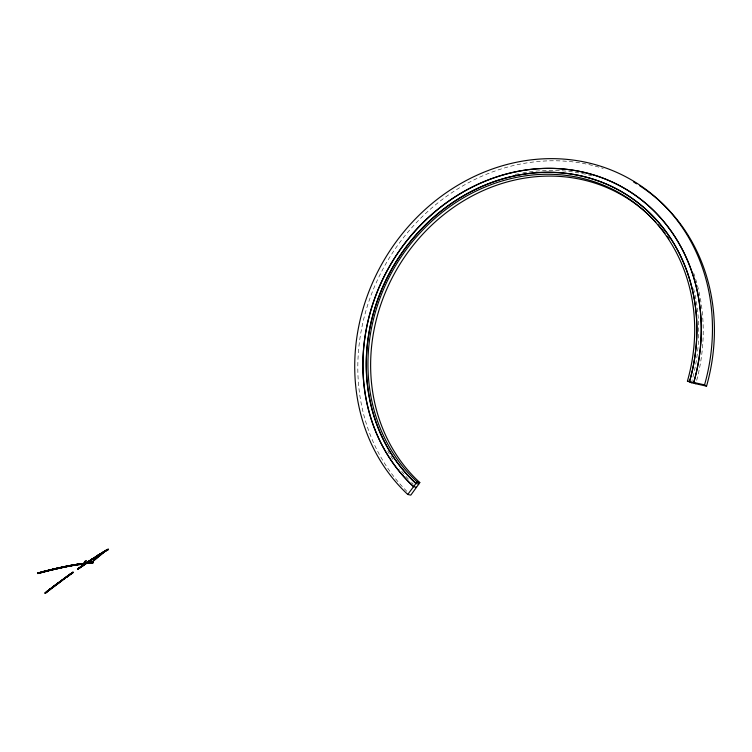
<?xml version="1.0" encoding="UTF-8"?>
<svg xmlns="http://www.w3.org/2000/svg" width="752" height="752" viewBox="0 0 752 752"><rect width="100%" height="100%" fill="white"/><g stroke="black" fill="none" stroke-linecap="round" stroke-linejoin="round"><path stroke-width="0.56" stroke-dasharray="3.76 2.82" d="M406.879 491.357A193.302 172.706 -59.3 0 1 388.793 258.782A193.302 172.706 -59.3 0 1 603.226 168.476M693.645 272.976A182.915 163.363 -59.4 0 1 696.39 381.518M413.224 484.147A182.915 163.363 -59.4 0 1 411.588 482.521M408.421 479.203A182.915 163.363 -59.4 0 1 399.669 468.863M392.864 459.312A182.915 163.363 -59.4 0 1 387.788 451.021M515.139 174.492A182.915 163.363 -59.4 0 1 518.419 173.787M522.847 172.941A182.915 163.363 -59.4 0 1 592.548 176.034M693.607 288.674A178.779 159.65 -59.4 0 1 692.037 380.568"/><path stroke-width="1.13" d="M37.75 573.08C37.985 574.227 37.083 572.554 38.681 572.751M93.295 562.684L93.192 562.139L92.571 562.759M44.913 592.924L45.289 593.366L45.317 592.679M73.188 572.582L72.822 572.131L72.7 572.855M77.823 569.358C77.259 568.033 77.729 570.42 78.537 568.662M108.41 549.552C107.489 548.734 109.181 549.618 107.649 549.938M415.931 483.47L418.751 484.156L410.789 495.145L407.763 494.459L415.931 483.47A179.521 160.091 -59.5 0 1 396.586 260.812A179.521 160.091 -59.5 0 1 604.561 183.309A179.521 160.091 -59.5 0 1 689.509 381.518L691.436 382.749L706.542 386.171A193.302 172.706 -59.3 0 0 639.585 185.669M417.181 481.919L416.025 483.489A179.493 160.073 -59.5 0 1 396.671 260.859A179.493 160.073 -59.5 0 1 604.627 183.366A179.493 160.073 -59.5 0 1 689.565 381.565L687.431 381.076A177.416 158.202 -59.5 0 0 603.452 185.161A177.416 158.202 -59.5 0 0 397.902 261.856A177.416 158.202 -59.5 0 0 417.181 481.919L419.813 482.568A176.729 157.798 -59.4 0 1 421.308 235.771A176.729 157.798 -59.4 0 1 655.819 222.207M418.657 484.138L419.813 482.568M89.977 562.684L91.594 562.524L106.399 550.314L105.947 550.586M45.054 593.215L45.59 592.482M45.722 592.595L45.552 593.159M45.449 593.121L46.361 592.332M45.477 592.651L45.985 592.388M45.703 592.303L46.821 591.401M45.712 592.914L46.389 591.852M46.088 592.745L46.624 592.125M46.662 592.266L46.248 592.501L46.934 592.05M46.549 591.815L47.479 591.006M46.511 592.294L47.094 591.185M46.897 591.918L47.197 591.222M46.784 592.087L48.025 590.583M47.197 591.551L47.752 590.799M47.639 590.969L48.156 590.696M47.602 591.448L48.26 590.856M47.705 591.486L48.579 590.48M47.874 591.241L48.758 589.906M47.912 590.752L48.476 590.123M48.025 590.912L48.579 590.151M48.476 590.32L49.275 589.54M48.429 590.809L48.993 590.057M49.096 590.207L49.895 589.032M49.096 590.414L49.425 589.831M49.322 589.671L49.999 589.07M49.275 590.16L50.13 589.183M49.378 590.198L49.989 589.69M49.557 589.944L50.271 589.474M49.604 589.455L50.281 588.844M49.707 589.615L50.572 588.628M50.234 589.342L51.333 587.932M50.121 589.512L50.704 588.741M50.412 589.286L51.446 587.961M50.694 589.07L51.437 588.29M50.854 588.731L52.217 587.256M51.277 588.628L52.508 587.03M51.38 588.656L52.01 588.149M52.161 587.632L52.621 587.068M51.963 588.214L52.743 587.18M52.151 587.961L53.213 586.616M52.555 587.773L53.665 586.193M52.508 587.237L53.101 586.579M52.743 587.509L53.345 586.729M53.063 586.645L53.815 586.165M53.185 587.256L53.74 586.663M53.401 586.56L54.116 585.94M53.965 585.968L54.915 585.216M53.636 586.833L54.417 585.705M53.74 586.87L54.379 586.344M53.937 586.607L54.717 585.479M54.238 586.381L54.952 585.752M54.605 585.648L55.328 585.018M55.178 585.056L54.642 586.184M54.943 585.958L55.864 585.065M55.14 585.695L56.55 584.097M55.516 584.962L56.137 584.295M55.761 584.906L56.25 584.332M55.751 585.235L56.24 584.661M56.137 584.501L56.682 584.219M56.165 585.037L57.171 583.637M56.372 584.774L57.49 583.402M56.447 584.266L58.007 582.903M56.673 584.548L57.406 583.909M57.302 583.749L57.801 583.167M57.096 584.342L58.036 583.439M57.406 584.116L58.694 583.11M57.481 583.731L58.101 583.261M57.688 583.336L58.318 582.668M57.603 583.843L58.741 582.462M57.998 583.101L58.947 582.198M58.346 583.214L59.37 581.992M58.543 583.148L59.925 582.039M58.731 582.791L61.185 580.544M58.863 582.913L59.361 582.321M59.173 582.678L59.822 581.879M59.596 582.48L60.282 581.935M59.681 582.086L60.329 581.287M59.812 582.208L60.649 581.052M60.461 581.409L60.968 580.817M60.132 581.973L60.884 581.324M60.451 581.738L60.959 581.146M60.555 581.766L61.561 580.995M60.78 581.174L62.153 579.83M60.771 581.503L61.279 580.911M61.091 581.258L61.937 580.102M61.739 580.459L62.585 579.623M61.41 581.023L61.88 580.76M61.608 580.666L62.172 580.384M61.73 580.788L63.892 578.673M62.435 579.66L62.914 579.388M62.059 580.553L63.459 578.88M62.378 580.309L63.036 579.51M63.027 579.839L64.108 578.401M63.356 579.595L64.211 578.758M63.788 579.388L64.484 578.852M63.741 578.702L64.221 578.429M63.779 578.843L64.437 578.156M64.108 578.598L64.766 577.921M64.005 579.115L65.095 577.677M64.446 578.711L65.208 577.715M64.334 578.88L64.813 578.608M64.775 578.467L65.33 577.827M64.663 578.645L65.142 578.373M64.992 578.401L65.471 578.128M65.057 577.743L65.537 577.47M64.86 578.279L65.866 577.235M65.715 577.263L66.42 576.718M65.095 578.438L66.862 576.511M65.321 578.156L66.195 576.991M66.185 577.32L67.088 576.229M66.317 577.442L66.853 576.84M66.42 577.47L67.454 576.69M66.646 577.198L67.755 576.305M67.05 576.295L67.755 575.75M67.323 576.389L67.859 575.788M67.652 576.145L68.197 575.543M67.313 576.718L68.319 575.665M67.642 576.474L68.864 575.064M67.746 576.511L68.799 575.722M68.047 575.571L68.535 575.299M68.385 575.336L69.541 574.575M68.31 575.994L69.203 574.819M68.761 575.581L69.325 574.942M68.648 575.75L69.128 575.477M68.987 575.515L69.757 575.064L69.316 575.271M69.09 574.989L69.88 574.34M69.193 575.148L69.767 574.509M69.729 574.368L70.444 573.823L70.105 574.265M69.532 574.913L70.218 574.096M69.767 574.857L70.34 574.218M69.654 575.026L71.224 573.372M70.199 574.425L70.885 573.616M70.434 574.584L70.876 573.945M70.782 573.785L71.562 573.127M70.669 574.302L71.91 572.892M70.773 574.34L71.487 573.795M71.214 573.701L71.797 573.409M71.694 573.25L72.248 572.648M71.346 573.823L72.371 572.77M71.684 573.579L72.709 572.526M71.788 573.616L72.502 573.071M72.136 572.817L72.925 572.159M72.361 573.099L73.047 572.281M72.465 573.137L73.151 572.441M77.465 568.897L77.964 568.625M77.597 569.198L78.311 568.38M78.076 569.076L78.575 568.803M78.17 568.409L78.669 568.136M78.518 568.164L78.913 567.854L78.302 568.709M78.424 568.832L79.139 568.014M78.772 568.587L79.27 568.315M78.875 567.92L79.364 567.647M78.904 568.061L79.618 567.365L79.261 567.816M79.129 568.343L80.069 567.158M79.477 568.098L79.975 567.826M79.703 567.741L80.643 567.205M79.834 567.863L80.332 567.591M80.06 567.497L81.131 566.435M80.314 567.093L81.601 566.312M80.182 567.619L80.68 567.346M80.408 567.252L81.113 566.764M80.633 567.412L81.338 566.923M80.633 566.707L81.376 566.153M80.661 566.848L81.479 566.19M81.329 566.218L81.827 565.955M81.028 567.102L82.184 565.711M81.235 566.886L82.043 566.444M81.46 566.529L82.306 565.833M81.818 566.284L82.758 565.758M81.94 566.406L83.237 564.987M82.288 566.162L82.786 565.899M82.523 565.805L84.064 564.63M82.645 565.927L83.143 565.654M82.87 565.56L83.359 565.109M83.096 565.015L83.594 564.752M82.748 565.965L84.769 564.16M83.792 564.536L84.544 564L84.177 564.442M83.698 565.203L84.196 564.94M83.923 564.846L84.863 564.32M84.497 564.066L84.995 563.793M84.891 563.756L87.796 561.913M84.403 564.733L84.901 564.461M84.628 564.367L85.343 563.558M84.976 564.132L85.568 563.84M85.108 564.254L85.596 563.991M85.333 563.897L85.822 563.445M85.587 563.492L87.871 562.769M85.559 564.047L86.254 563.577M85.681 563.652L86.621 563.135M86.395 562.853L86.001 562.975M86.283 563.022L87.223 562.505M86.151 563.539L88.05 562.336M86.386 563.182L86.875 562.74M86.969 562.9L86.508 563.304L87.326 563.154M86.602 562.646L87.1 562.374M86.734 562.947L87.664 562.43M86.988 562.552L87.505 562.101M86.856 563.069L87.354 562.806L86.254 563.116M87.082 562.712L87.561 562.242M87.335 562.317L88.51 561.434L88.04 561.847M87.429 562.477L88.153 561.678M87.683 562.082L88.623 561.565L88.134 562.017M88.003 561.706L88.849 561.208M87.787 562.242L88.717 561.735M87.909 562.374L88.398 562.111M88.388 561.612L89.441 560.71M88.257 562.139L89.403 561.471M88.482 561.782L89.197 560.983M88.736 561.387L89.667 560.87M88.83 561.547L89.761 561.039M89.065 561.246L89.544 560.748M89.432 560.917L90.588 560.061M89.3 561.443L89.798 561.18M89.526 561.086L90.061 560.578M89.751 560.55L90.24 560.287M89.779 560.691L90.362 560.409M89.873 560.851L91.5 559.892M89.996 560.983L90.71 560.184M90.475 560.231L91.631 559.375M90.569 560.249L92.101 559.272M90.691 560.522L91.189 560.259M90.917 560.165L91.406 559.723M91.039 560.296L91.528 560.033M91.265 559.939L91.753 559.497M91.509 559.45L91.979 559.15M91.612 559.714L92.665 558.698M91.829 559.178L92.327 558.924M91.866 559.319L92.562 558.661M92.205 559.093L93.474 558.379M92.176 559.648L93.257 558.905M92.299 559.262L92.881 558.99M92.421 559.385L92.91 559.131M92.524 558.727L93.492 558.153M92.552 558.943L93.013 558.473M92.646 559.037L93.229 558.764M92.994 558.811L93.568 558.539M93.051 558.623L93.944 557.768L93.333 558.586M93.116 558.933L94.038 557.984M93.586 558.2L94.47 557.523M93.68 558.36L94.169 557.928M93.897 557.834L94.385 557.58M93.803 558.492L94.291 558.238M94.028 558.144L94.526 557.664M94.367 557.918L95.072 557.138M94.489 558.05L96.096 556.489M94.705 557.702L95.194 557.27M94.931 557.176L96.435 556.264L95.645 556.875M95.053 557.476L96.218 556.612M95.617 557.42L96.679 556.706M96.077 556.828L96.98 556.095M96.19 556.95L97.45 555.625M96.294 556.301L96.773 556.057M96.322 556.442L96.923 555.954M96.538 556.734L97.017 556.489M96.754 556.395L97.356 555.587M96.876 556.518L97.356 556.273M97.093 556.179L97.666 555.916M97.215 556.301L97.694 556.057M97.309 555.653L98.023 555.164M97.337 555.794L99.696 554.111L99.33 554.431M97.459 555.794L98.465 554.985M97.431 555.963L98.004 555.7M97.647 555.437L98.127 555.202M97.553 556.085L99.038 555.211M97.675 555.587L98.249 555.324M97.769 555.747L98.333 555.493M97.882 555.878L98.371 555.634M98.014 555.371L98.578 555.108M98.108 555.54L98.672 555.277M98.221 555.662L98.7 555.427M98.343 555.164L99.471 554.356M98.437 555.324L98.916 554.901M98.559 555.455L99.678 554.647M98.775 555.117L99.255 554.694M98.897 555.239L99.377 555.004M99.114 554.91L99.584 554.478M99.226 555.032L99.706 554.797M99.32 554.384L99.8 554.149M99.396 554.581L99.922 554.271M99.443 554.694L100.016 554.44M99.659 554.177L100.138 553.942M99.565 554.826L100.373 554.384M99.687 554.318L100.796 553.528M99.781 554.487L100.824 553.688M99.988 553.97L101.125 553.322M100.11 554.28L100.674 554.027M100.232 554.412L100.702 554.177M100.354 553.904L100.918 553.66M100.439 554.074L101.003 553.82M100.561 554.205L101.37 553.763M100.683 553.707L101.905 553.049M100.768 553.876L101.313 553.152M101.106 553.669L102.657 552.382M101.219 553.792L101.699 553.566M101.435 553.463L101.999 553.218M101.642 552.946L102.112 552.72M101.548 553.594L102.028 553.359M101.67 553.096L102.187 552.673M101.652 553.632L102.357 553.162M102.093 553.058L103.118 552.1M102.206 553.19L102.676 552.955M102.413 552.861L102.892 552.447M102.714 552.532L103.212 552.25M102.742 552.664L103.306 552.419M102.864 552.786L103.654 552.363M102.949 552.147L103.419 551.921M102.977 552.297L103.861 551.855M103.071 552.466L103.973 551.498M103.184 552.588L105.036 550.953M103.391 552.269L104.19 551.658M103.513 552.391L104.594 551.639M103.926 551.564L104.613 551.113M103.955 551.705L104.829 551.272M104.039 551.874L105.242 551.254M104.105 551.686L106.211 550.163M104.161 552.006L104.942 551.592M105.007 551.301L105.994 550.389M105.233 550.943L106.107 550.511M105.327 551.113L105.882 550.868M105.637 550.925L106.192 550.68M105.872 550.567L106.342 550.173L91.537 562.374L89.516 562.581L90.296 562.468M105.957 550.737L106.511 550.502M106.493 550.708L107.169 550.276M106.502 550.191L107.057 549.956M106.587 550.361L107.367 549.778M106.822 550.003L108.307 549.233M107.104 549.674L107.874 549.28M107.216 549.994L107.997 549.411M107.339 550.116L108.081 549.58M107.536 549.806L108.156 549.449M86.236 560.795L84.487 561.528M85.042 561.471L86.292 560.936M87.006 562.44L79.844 564.404L74.504 564.752L75.802 564.667M87.063 562.581L79.9 564.555L72.944 565.156M37.6 573.259L38.258 572.939M37.835 573.221L38.333 573.08M37.647 573.438L38.38 573.268M37.722 573.579L38.371 573.419M38.117 572.958L38.766 572.798M38.098 573.118L38.841 572.939M38.145 573.297L38.888 573.127M38.22 573.438L38.878 573.278M38.305 573.485L39.912 572.996M38.625 572.817L39.283 572.657M38.615 572.968L39.358 572.798M38.653 573.156L39.395 572.977M38.728 573.297L39.386 573.137M39.132 572.676L39.8 572.507M39.123 572.827L39.875 572.657M39.17 573.015L40.975 572.554M39.245 573.156L40.448 572.695M39.659 572.535L40.326 572.366M39.64 572.686L40.401 572.507M39.762 573.015L40.429 572.855M40.185 572.385L40.852 572.225M40.166 572.545L40.937 572.366M40.288 572.874L40.965 572.704M40.711 572.244L41.388 572.084M40.702 572.404L41.473 572.225M40.74 572.582L42.601 572.122M40.815 572.733L42.046 572.263M40.909 572.78L41.501 572.563M41.247 572.103L41.933 571.934M41.238 572.253L42.009 572.075M41.351 572.582L42.037 572.422M41.792 571.952L42.479 571.793M41.774 572.112L42.554 571.934M42.582 572.272L41.896 572.441L43.071 572.197M42.338 571.811L43.033 571.642M42.319 571.962L43.108 571.783M42.366 572.15L43.146 571.971M42.441 572.291L43.137 572.131M43.503 571.454L42.949 571.595L43.588 571.501M42.873 571.821L44.227 571.492M42.911 572.009L43.701 571.83M42.996 572.15L43.691 571.981M43.437 571.52L44.058 571.304M43.428 571.67L44.142 571.351M43.466 571.858L44.829 571.539M43.55 571.999L44.246 571.84M44.001 571.37L44.716 571.21M43.992 571.529L44.791 571.351M44.03 571.717L45.393 571.388M44.105 571.858L44.819 571.689M44.565 571.229L45.769 570.862M44.556 571.379L45.355 571.2M44.669 571.708L45.383 571.548M44.753 571.755L45.327 571.614M45.139 571.078L45.853 570.909M45.12 571.238L45.928 571.059M45.167 571.426L46.549 571.097M45.242 571.567L45.957 571.398M45.712 570.937L46.436 570.768M45.703 571.088L46.511 570.909M45.74 571.276L47.132 570.947M45.816 571.417L47.705 570.956M46.286 570.787L47.019 570.618M46.276 570.947L47.677 570.618M46.389 571.276L47.113 571.106M46.868 570.636L48.194 570.326M46.859 570.796L47.602 570.467M46.897 570.984L47.714 570.806M47.442 570.646L48.269 570.467M47.479 570.834L49.5 570.364M47.555 570.975L48.307 570.655M47.639 571.022L48.297 570.815M48.109 570.279L48.701 570.129M48.053 570.345L48.786 570.176M48.034 570.505L48.861 570.326M48.147 570.834L48.889 570.665M48.645 570.195L49.388 570.035M48.626 570.354L50.064 570.025M48.664 570.542L50.102 570.213M48.739 570.683L49.482 570.514M49.237 570.054L49.989 569.884M49.228 570.204L50.666 569.884M49.341 570.542L50.083 570.373M49.839 569.903L50.591 569.734M49.425 570.589L50.027 570.439M49.867 570.251L50.704 570.063M49.942 570.392L50.685 570.223M50.45 569.753L51.202 569.593M50.431 569.913L51.888 569.593M50.469 570.101L51.315 569.922M50.544 570.242L51.296 570.082M50.628 570.289L51.239 570.148M51.061 569.612L51.813 569.443M51.042 569.772L53.119 569.292M51.08 569.95L51.926 569.772M51.155 570.101L51.907 569.931M51.672 569.461L52.424 569.302M51.691 569.809L52.537 569.631M52.518 569.79L51.766 569.95L52.461 569.856M52.349 569.255L52.96 569.104M52.264 569.48L53.044 569.151M52.302 569.659L53.157 569.48M52.377 569.809L53.138 569.64M52.903 569.17L53.665 569.01M52.884 569.33L53.74 569.151M52.922 569.518L53.777 569.339M52.997 569.659L53.759 569.499M53.082 569.706L53.702 569.565M53.58 568.963L54.21 568.813M53.524 569.029L54.294 568.86M53.505 569.189L54.36 569.01M53.542 569.367L54.398 569.189M53.618 569.518L54.379 569.349M54.144 568.879L56.174 568.427M54.135 569.038L54.99 568.86M54.163 569.226L55.657 568.907M55.028 569.048L54.238 569.367L54.952 569.273M54.774 568.738L55.545 568.568M54.755 568.897L55.62 568.719M54.868 569.226L55.639 569.057M55.385 568.747L56.25 568.578M55.422 568.935L56.917 568.615M55.498 569.085L56.287 568.756M55.573 569.132L56.268 568.916M56.099 568.38L56.729 568.239M56.033 568.446L56.814 568.286M56.015 568.606L56.879 568.427M56.663 568.305L57.443 568.145M56.654 568.465L57.519 568.286M56.682 568.653L57.556 568.474M56.757 568.794L57.537 568.634M57.302 568.164L58.647 567.807M57.284 568.324L58.158 568.145M57.321 568.512L58.195 568.333M57.396 568.653L58.177 568.493M57.472 568.7L58.111 568.559M57.942 568.023L58.731 567.854M57.923 568.174L58.797 568.004M57.96 568.362L58.835 568.192M58.036 568.512L58.816 568.352M58.581 567.882L60.01 567.581M58.562 568.033L59.436 567.863M58.6 568.221L59.474 568.051M58.675 568.371L60.104 568.07L59.399 568.277M59.286 567.666L59.934 567.525M58.75 568.418L59.455 568.211M59.229 567.741L61.307 567.299M59.211 567.892L60.733 567.581M59.239 568.08L60.762 567.769M59.85 567.76L61.382 567.44M59.887 567.939L61.41 567.628M59.953 568.089L60.743 567.929M60.517 567.459L61.871 567.111M60.686 567.995L61.984 567.722M61.166 567.318L62.604 567.027M61.147 567.478L63.328 567.036M61.175 567.666L62.707 567.356M61.25 567.807L62.04 567.647M61.814 567.177L63.262 566.886M61.796 567.337L63.986 566.895M61.824 567.525L63.356 567.224M61.899 567.675L62.689 567.516M62.463 567.046L63.911 566.754M62.548 567.534L64.587 567.177M63.13 567.252L64.014 567.083M63.196 567.403L63.995 567.243M63.77 566.773L65.791 566.303M63.751 566.933L64.634 566.764M63.779 567.121L64.663 566.952M63.854 567.262L64.644 567.111M64.418 566.641L65.217 566.482M64.399 566.792L65.292 566.632M64.437 566.98L65.321 566.82M64.503 567.13L65.302 566.98M65.076 566.5L65.875 566.35M65.057 566.66L66.599 566.369M65.086 566.848L65.979 566.688M65.161 566.999L65.96 566.848M65.734 566.369L66.533 566.218M65.715 566.529L67.257 566.237M65.744 566.717L66.637 566.557M65.809 566.867L66.608 566.717M66.392 566.237L67.191 566.087M66.402 566.585L67.285 566.425M66.467 566.735L67.266 566.585M67.041 566.115L67.849 565.965M67.022 566.265L67.915 566.106M67.06 566.453L67.943 566.294M67.125 566.604L67.924 566.453M67.699 565.983L68.507 565.833M67.68 566.143L69.231 565.852M67.708 566.331L68.601 566.171M67.783 566.472L68.582 566.331M68.357 565.852L69.165 565.711M68.338 566.012L69.889 565.73M68.366 566.2L69.259 566.04M68.441 566.35L69.24 566.2M69.015 565.73L71.055 565.288L70.34 565.476M69.024 566.077L69.917 565.918M69.099 566.218L70.556 565.955L69.757 566.096M69.673 565.598L70.481 565.457M69.654 565.758L70.547 565.607M69.682 565.946L70.575 565.795M70.312 565.636L71.205 565.485M70.34 565.824L71.233 565.673M70.415 565.974L71.807 565.777M70.998 565.354L71.797 565.213M70.97 565.513L71.863 565.363M70.998 565.701L71.891 565.551M71.064 565.852L71.872 565.711M71.656 565.231L72.455 565.09M71.628 565.391L72.521 565.241M71.656 565.579L72.549 565.429M71.722 565.73L72.53 565.589M72.371 565.043L73.029 564.931L72.314 565.119M72.286 565.278L74.495 564.893M72.314 565.466L73.865 565.194M72.38 565.607L73.179 565.466M72.972 564.996L73.771 564.855M72.972 565.344L74.514 565.081M73.621 564.884L75.003 564.583M73.696 565.372L74.495 565.241M74.279 564.761L75.078 564.63M74.288 565.109L75.172 564.968M75.153 565.128L74.354 565.26L75.087 565.194M74.946 564.677L75.388 564.602M75.003 564.818L77.691 564.188M74.937 564.996L75.83 564.855M75.003 565.147L76.394 564.968M75.595 564.536L76.394 564.404M75.595 564.884L77.042 564.301M75.661 565.034L76.46 564.902M76.225 564.583L77.757 564.338M76.243 564.78L77.136 564.63M76.309 564.921L77.108 564.79M76.713 564.376L78.34 564.085M76.76 564.517L78.405 564.235M76.873 564.479L77.55 564.207M76.901 564.667L77.785 564.526M76.967 564.818L77.757 564.686M77.55 564.564L78.434 564.423M77.616 564.705L78.405 564.583M78.199 564.103L79.778 563.887M78.17 564.263L78.904 564.019M78.199 564.451L79.834 564.028M78.264 564.602L79.054 564.479M78.847 564L79.637 563.878M78.819 564.16L79.703 564.028M78.847 564.348L79.731 564.216M78.913 564.498L80.351 564.273M78.988 564.545L79.637 564.442M79.496 563.897L80.285 563.784L79.468 564.056M79.496 564.254L80.267 563.962M79.562 564.395L80.285 564.348M80.643 563.756L81.507 563.624M80.784 563.699L81.573 563.586M81.639 563.737L80.755 563.859L81.564 563.765M80.784 564.056L81.658 563.925M80.84 564.197L81.63 564.085M81.404 563.765L82.278 563.643M81.423 563.953L82.297 563.831M81.489 564.103L82.269 563.991M82.429 563.643L82.673 563.577M82.062 563.859L82.936 563.737M82.128 564.009L83.538 563.812M82.203 564.056L82.908 563.897M82.701 563.774L83.566 563.652M83.547 563.455L84.177 563.37L83.716 563.455M83.331 563.68L84.083 563.257M83.397 563.831L84.741 563.709M84.036 563.173L85.296 563.004L84.515 563.201M83.97 563.248L84.75 563.135M83.942 563.408L84.807 563.286M83.97 563.596L84.835 563.474M84.027 563.737L84.807 563.633M84.6 563.154L85.38 563.051M84.6 563.511L85.455 563.389M84.656 563.652L85.427 563.549M85.831 563.154L87.307 562.966M85.907 563.492L86.677 563.389M86.527 563.417L87.298 563.314M87.091 563.013L87.928 562.919L87.072 562.994M87.166 562.769L88.482 562.675M87.1 562.834L87.862 562.74M87.091 563.192L87.946 563.079M87.147 563.333L88.52 563.173M87.683 562.928L88.539 562.816M87.702 563.116L88.557 563.013M87.768 563.267L88.454 563.239M88.285 562.722L89.103 562.628L88.398 562.618M88.341 562.863L89.159 562.769M88.332 562.693L89.093 562.599M88.304 562.853L89.15 562.75M88.322 563.041L89.77 562.872M88.379 563.192L89.131 563.098M88.943 562.618L89.695 562.534M88.915 562.787L89.751 562.684M88.924 562.975L90.372 562.806M88.99 563.126L89.742 563.032M90.221 562.421L89.573 562.731L90.362 562.618M89.591 563.051L90.343 562.966M89.667 563.107L92.712 562.74M90.155 562.487L90.898 562.411M90.118 562.656L90.954 562.552M90.137 562.844L90.973 562.75M90.193 562.994L90.945 562.91M90.823 562.355L91.415 562.299M90.757 562.43L91.594 562.524M90.719 562.59L91.556 562.496M90.738 562.778L91.565 562.684M90.795 562.928L91.537 562.853M91.349 562.374L92.092 562.289M91.321 562.534L92.74 562.383M91.33 562.722L92.158 562.628M91.387 562.872L92.129 562.797M91.941 562.308L92.684 562.233M91.913 562.477L93.323 562.336M91.923 562.665L92.75 562.581M92.534 562.261L93.267 562.186M92.515 562.609L93.333 562.524M92.646 562.806L93.229 562.759M689.509 381.518L704.549 384.883L706.542 386.171M691.37 382.702L687.431 381.076M416.533 487.315L413.534 486.6A183.714 163.842 -59.5 0 1 394.048 258.754A183.714 163.842 -59.5 0 1 606.855 179.653A183.714 163.842 -59.5 0 1 693.739 382.448L695.779 383.746M633.626 182.022A193.302 172.706 -59.3 0 1 636.615 183.808M407.763 494.459A194.148 173.214 -59.4 0 1 387.985 253.725A194.148 173.214 -59.4 0 1 612.852 170.704A194.148 173.214 -59.4 0 1 704.549 384.883M413.628 486.619A183.685 163.833 -59.5 0 1 394.133 258.81A183.685 163.833 -59.5 0 1 606.92 179.719A183.685 163.833 -59.5 0 1 693.795 382.486M658.028 224.669A176.729 157.798 -59.4 0 1 665.069 233.336M667.08 236.081A176.729 157.798 -59.4 0 1 669.036 238.882M56.898 568.775L56.127 568.935L56.842 568.841M73.837 565.354L73.038 565.495L73.781 565.419M84.995 563.286L84.995 563.286"/></g></svg>
